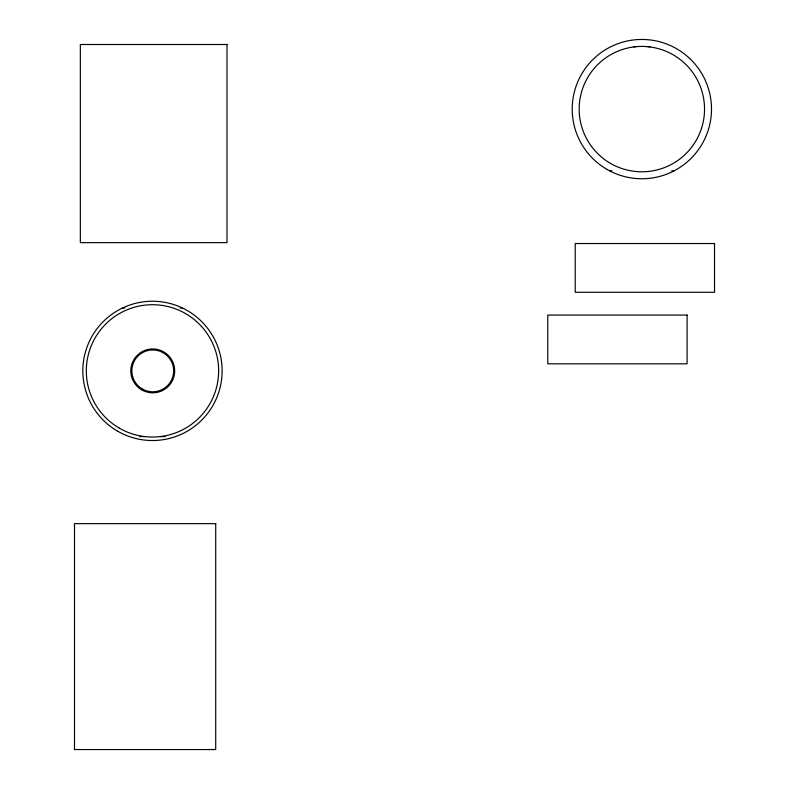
<?xml version="1.0" encoding="UTF-8"?>
<svg xmlns="http://www.w3.org/2000/svg" width="789" height="789" viewBox="0 0 789 789"><rect width="100%" height="100%" fill="white"/><g stroke="black" fill="none" stroke-linecap="round" stroke-linejoin="round"><path stroke-width="1.18" d="M633.518 46.699L635.895 46.699M647.808 46.699L650.185 46.699M609.591 170.828L611.968 170.828M671.745 170.828L674.112 170.828M122.502 308.006L124.84 308.006M180.109 308.006L182.437 308.006M139.909 436.583L144.604 436.583M160.345 436.583L165.039 436.583M227.005 44.5L80.34 44.5L80.34 242.637L227.005 242.637L227.005 44.5M714.509 243.535L575.211 243.535L575.211 292.285L714.509 292.285L714.509 243.535M687.081 315.077L547.783 315.077L547.783 363.828L687.081 363.828L687.081 315.077M215.713 523.64L74.491 523.64L74.491 749.55L215.713 749.55L215.713 523.64M117.65 431.198A69.649 69.649 0 0 0 222.123 370.879A69.649 69.649 0 0 0 117.65 310.56A69.649 69.649 0 0 0 117.65 431.198M610.508 163.392A62.686 62.686 0 0 0 704.538 109.099A62.686 62.686 0 0 0 610.508 54.816A62.686 62.686 0 0 0 610.508 163.392M607.027 169.418A69.649 69.649 0 0 0 711.5 109.099A69.649 69.649 0 0 0 607.027 48.78A69.649 69.649 0 0 0 607.027 169.418M119.386 428.18A66.168 66.168 0 0 0 218.642 370.879A66.168 66.168 0 0 0 119.386 313.578A66.168 66.168 0 0 0 119.386 428.18M142.296 388.987A20.909 20.909 0 0 0 173.649 370.879A20.909 20.909 0 0 0 142.296 352.782A20.909 20.909 0 0 0 142.296 388.987M141.773 389.884A21.934 21.934 0 0 0 174.685 370.879A21.934 21.934 0 0 0 141.773 351.884A21.934 21.934 0 0 0 141.773 389.884"/></g></svg>
